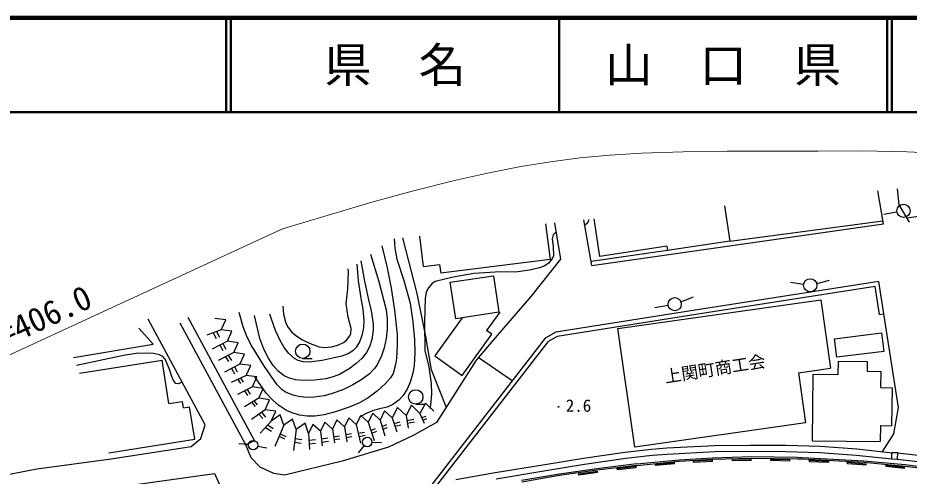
# Model space of a CAD drawing. Units: millimetres, scale not verified. Extents: x 40000 to 680000, y 20000 to 380000.
# Drawn here: x 275677 to 370074, y 331410 to 380000 of the extents above; entities that cross this region are included whole.
import ezdxf
from ezdxf.enums import TextEntityAlignment as Align

# ---------------------------------------------------------------- set-up
doc = ezdxf.new("R2010")
doc.units = ezdxf.units.MM
doc.header["$LTSCALE"] = 1000
for name, color, linetype, lineweight in [('M-BGD', 7, 'Continuous', 25), ('M-STR-HTXT', 7, 'Continuous', 13), ('M-TTL', 2, 'Continuous', 140), ('M-TTL-LINE', 7, 'Continuous', 50)]:
    doc.layers.add(name, color=color, linetype=linetype, lineweight=lineweight)
doc.layers.add('M-TTL-TXT', color=7, linetype='Continuous')
doc.styles.add('ＭＳ ゴシック', font='')
doc.styles.get('ＭＳ ゴシック').set_extended_font_data('MS Gothic')

msp = doc.modelspace()

# ---------------------------------------------------------------- linework, layer by layer
at = {"layer": 'M-BGD'}
for p, q in [((367349, 358169), (366771, 361672)), ((369005, 360158), (368838, 361878)), ((350532, 360057), (351094, 356315)), ((370097, 358352), (369005, 360158)), ((369831, 358791), (378857, 360068)), ((368785, 359405), (367393, 359143)), ((331572, 358172), (332045, 354376)), ((332522, 358267), (333147, 354432)), ((336460, 353743), (335633, 358576)), ((336460, 353743), (367349, 358169)), ((337324, 354712), (336727, 358685)), ((351094, 356315), (367296, 358494)), ((318654, 353630), (318253, 356848)), ((317965, 350765), (316441, 356668)), ((351094, 356315), (344477, 355321)), ((336393, 354210), (344470, 355367)), ((344409, 355776), (337324, 354712)), ((344409, 355776), (344477, 355321)), ((332045, 354376), (320458, 352933)), ((333147, 354432), (329989, 350470)), ((318654, 353630), (320345, 353841)), ((320345, 353841), (320458, 352933)), ((321477, 351977), (326059, 352658)), ((326059, 352658), (326635, 348789)), ((360282, 351827), (361650, 352195)), ((322052, 348107), (321477, 351977)), ((366851, 352059), (347412, 349024)), ((366459, 351520), (347486, 348558)), ((358897, 351739), (357494, 351930)), ((366929, 348544), (366459, 351520)), ((367395, 348618), (366851, 352059)), ((318904, 346217), (317965, 350765)), ((329989, 350470), (326222, 346087)), ((345904, 349894), (347223, 350408)), ((339223, 347050), (360710, 350115)), ((344548, 349506), (343156, 349244)), ((360710, 350115), (361745, 342858)), ((326635, 348789), (322052, 348107)), ((326707, 348799), (325313, 346860)), ((347412, 349024), (332641, 346661)), ((347486, 348558), (332798, 346208)), ((366929, 348544), (367395, 348618)), ((368950, 338697), (367395, 348618)), ((295528, 336865), (289487, 348069)), ((299810, 334737), (292874, 347627)), ((293670, 348278), (300732, 335161)), ((297695, 347977), (296558, 348141)), ((297220, 346931), (297695, 347977)), ((322738, 348209), (319827, 344160)), ((290018, 345404), (288497, 347107)), ((297220, 346931), (295688, 346343)), ((296376, 346607), (296699, 346020)), ((296718, 346738), (297034, 346134)), ((298358, 346768), (297220, 346931)), ((297882, 345721), (298358, 346768)), ((322738, 342068), (325887, 346448)), ((325887, 346448), (325313, 346860)), ((332641, 346661), (331509, 346031)), ((341016, 334477), (339223, 347050)), ((362163, 345975), (367132, 346604)), ((367132, 346604), (367381, 344640)), ((297882, 345721), (296247, 344884)), ((299020, 345558), (297882, 345721)), ((298544, 344511), (299020, 345558)), ((319487, 342680), (318904, 346217)), ((331509, 346031), (319424, 330396)), ((331824, 345665), (320138, 330547)), ((326222, 346087), (324218, 343720)), ((332798, 346208), (331824, 345665)), ((362412, 344011), (362163, 345975)), ((281587, 343982), (290018, 345404)), ((297072, 345306), (297398, 344739)), ((297382, 345465), (297694, 344858)), ((367381, 344640), (362412, 344011)), ((282199, 342331), (290953, 343716)), ((291683, 339105), (290953, 343716)), ((298544, 344511), (296904, 343658)), ((297667, 344054), (297976, 343562)), ((297968, 344211), (298297, 343686)), ((299682, 344348), (298544, 344511)), ((299206, 343301), (299682, 344348)), ((305853, 343893), (306853, 343893)), ((319827, 344160), (322738, 342068)), ((324218, 343720), (320028, 337114)), ((328013, 341507), (324434, 343975)), ((362537, 343617), (362518, 342139)), ((362537, 343617), (365643, 343577)), ((299206, 343301), (297562, 342431)), ((298300, 342822), (298627, 342271)), ((298620, 342991), (298919, 342478)), ((300344, 343138), (299206, 343301)), ((299868, 342091), (300344, 343138)), ((321056, 338749), (319487, 342680)), ((358342, 342372), (361745, 342858)), ((365643, 343577), (365629, 342538)), ((299868, 342091), (298262, 341354)), ((299276, 341820), (299555, 341361)), ((301006, 341928), (299868, 342091)), ((300530, 340881), (301006, 341928)), ((358342, 342372), (359100, 337056)), ((359876, 342174), (359785, 335170)), ((362518, 342139), (359876, 342174)), ((365629, 342538), (367111, 342519)), ((367089, 340807), (367111, 342519)), ((300530, 340881), (298932, 340059)), ((298984, 341686), (299261, 341229)), ((301668, 340718), (300530, 340881)), ((367089, 340807), (368257, 340792)), ((368257, 340792), (368204, 336764)), ((299689, 340448), (300008, 339968)), ((299949, 340582), (300275, 340108)), ((301193, 339671), (301668, 340718)), ((291683, 339105), (293103, 339329)), ((293208, 338663), (293103, 339329)), ((301193, 339671), (299671, 338777)), ((300445, 339232), (300825, 338810)), ((300694, 339378), (301035, 338977)), ((302330, 339508), (301193, 339671)), ((301855, 338461), (302330, 339508)), ((317372, 338927), (316789, 337830)), ((318262, 338060), (317372, 338927)), ((317816, 339051), (318816, 339051)), ((318845, 339157), (318262, 338060)), ((319735, 338290), (318845, 339157)), ((293208, 338663), (293872, 338768)), ((294415, 335333), (293872, 338768)), ((301855, 338461), (300423, 337426)), ((301199, 337987), (301616, 337517)), ((301468, 338182), (301905, 337674)), ((302992, 338298), (301855, 338461)), ((302517, 337251), (302992, 338298)), ((313260, 338086), (312786, 337124)), ((314051, 337362), (313260, 338086)), ((314524, 338324), (314051, 337362)), ((315316, 337600), (314524, 338324)), ((315899, 338697), (315316, 337600)), ((316789, 337830), (315899, 338697)), ((318262, 338060), (318693, 337027)), ((368436, 335891), (368950, 338697)), ((302517, 337251), (301338, 335963)), ((303467, 337908), (302517, 337251)), ((303832, 336812), (303467, 337908)), ((304782, 337469), (303832, 336812)), ((305146, 336372), (304782, 337469)), ((306097, 337029), (305146, 336372)), ((306461, 335933), (306097, 337029)), ((308200, 337133), (307726, 336171)), ((308991, 336409), (308200, 337133)), ((309465, 337371), (308991, 336409)), ((310256, 336647), (309465, 337371)), ((310730, 337610), (310256, 336647)), ((311521, 336885), (310730, 337610)), ((311995, 337848), (311521, 336885)), ((312786, 337124), (311995, 337848)), ((312786, 337124), (313425, 335183)), ((314051, 337362), (314541, 335677)), ((315316, 337600), (315806, 336129)), ((315511, 337012), (316181, 337172)), ((316789, 337830), (317016, 336498)), ((316878, 337303), (317621, 337443)), ((316925, 337030), (317674, 337162)), ((320028, 337114), (317534, 335726)), ((318448, 337614), (318925, 337778)), ((318559, 337348), (319008, 337514)), ((359100, 337056), (341016, 334477)), ((359100, 337056), (341016, 334477)), ((295071, 335407), (295528, 336865)), ((301897, 336575), (302529, 336186)), ((302156, 336857), (302719, 336464)), ((303832, 336812), (302884, 334549)), ((305146, 336372), (304879, 334142)), ((306935, 336895), (306461, 335933)), ((307726, 336171), (306935, 336895)), ((307726, 336171), (307912, 334642)), ((308991, 336409), (309203, 334957)), ((310256, 336647), (310534, 335065)), ((311521, 336885), (311984, 334911)), ((311737, 335963), (312381, 336068)), ((313068, 336268), (313562, 336478)), ((313170, 335958), (313693, 336183)), ((314247, 336688), (314765, 336873)), ((314335, 336385), (314841, 336568)), ((315610, 336717), (316238, 336869)), ((367036, 336779), (367014, 335076)), ((367036, 336779), (368204, 336764)), ((285330, 333895), (294415, 335333)), ((294039, 334573), (295071, 335407)), ((300732, 335161), (299810, 334737)), ((303341, 335640), (303902, 335387)), ((303453, 335907), (304047, 335631)), ((305029, 335391), (305744, 335307)), ((306461, 335933), (306565, 334247)), ((306506, 335211), (307214, 335283)), ((307823, 335375), (308508, 335489)), ((309110, 335597), (309727, 335700)), ((309155, 335285), (309770, 335370)), ((310400, 335826), (311015, 335942)), ((310454, 335517), (311055, 335630)), ((311817, 335623), (312461, 335745)), ((317534, 335726), (314938, 334472)), ((359785, 335170), (367014, 335076)), ((367231, 333966), (368436, 335891)), ((285574, 333237), (294039, 334573)), ((300087, 334754), (299091, 334841)), ((300406, 333346), (299810, 334737)), ((301074, 334606), (302052, 334399)), ((304983, 335006), (305689, 334902)), ((306528, 334852), (307209, 334906)), ((307867, 335017), (308580, 335108)), ((314938, 334472), (310009, 333008)), ((312358, 334649), (311719, 333880)), ((313177, 335011), (314176, 334965)), ((342785, 334233), (339967, 333917)), ((344405, 334365), (342785, 334233)), ((349460, 334633), (344405, 334365)), ((353243, 334677), (349460, 334633)), ((357028, 334658), (353243, 334677)), ((360662, 334550), (357028, 334658)), ((364531, 334264), (360662, 334550)), ((368309, 333847), (364531, 334264)), ((277687, 332187), (285574, 333237)), ((301344, 332354), (300406, 333346)), ((335591, 333278), (331280, 332594)), ((339967, 333917), (335591, 333278)), ((340050, 333272), (335689, 332635)), ((342848, 333586), (340050, 333272)), ((344448, 333716), (342848, 333586)), ((349481, 333983), (344448, 333716)), ((345713, 333157), (349237, 333364)), ((349237, 333364), (353395, 333483)), ((349243, 333214), (353396, 333333)), ((353246, 334027), (349481, 333983)), ((351326, 333203), (353328, 333234)), ((357017, 334008), (353246, 334027)), ((353327, 333084), (353328, 333234)), ((353395, 333483), (358247, 333413)), ((353396, 333333), (358243, 333263)), ((360628, 333901), (357017, 334008)), ((358243, 333263), (358767, 333248)), ((358247, 333413), (358773, 333398)), ((358767, 333248), (365267, 332891)), ((358773, 333398), (365278, 333041)), ((364471, 333617), (360628, 333901)), ((368237, 333201), (364471, 333617)), ((368237, 333201), (368251, 333936)), ((368251, 333936), (368827, 333925)), ((368827, 333925), (368813, 333190)), ((372593, 333411), (368887, 333836)), ((302801, 331710), (301344, 332354)), ((310009, 333008), (303926, 331504)), ((331280, 332594), (326214, 331752)), ((335689, 332635), (331384, 331953)), ((341239, 332703), (336980, 332186)), ((341257, 332554), (337000, 332037)), ((339153, 332226), (341147, 332459)), ((341164, 332310), (339173, 332077)), ((341164, 332310), (341147, 332459)), ((341239, 332703), (345713, 333157)), ((341254, 332554), (345725, 333007)), ((343207, 332689), (345222, 332862)), ((343223, 332540), (343207, 332689)), ((345234, 332713), (343223, 332540)), ((345234, 332713), (345222, 332862)), ((345725, 333007), (349243, 333214)), ((347219, 333022), (349237, 333134)), ((347231, 332873), (347219, 333022)), ((349242, 332984), (347231, 332873)), ((349242, 332984), (349237, 333134)), ((351326, 333203), (351331, 333053)), ((353327, 333084), (351331, 333053)), ((355430, 333065), (355432, 333215)), ((357436, 333018), (355430, 333065)), ((355432, 333215), (357441, 333168)), ((357436, 333018), (357441, 333168)), ((359527, 332949), (359532, 333099)), ((361524, 332846), (359527, 332949)), ((359532, 333099), (361533, 332995)), ((361533, 332995), (361524, 332846)), ((363549, 332735), (363557, 332885)), ((365525, 332581), (363549, 332735)), ((363557, 332885), (365536, 332731)), ((365267, 332891), (369640, 332489)), ((365278, 333041), (369656, 332638)), ((365525, 332581), (365536, 332731)), ((367602, 332571), (367590, 332421)), ((369576, 332229), (367590, 332421)), ((367602, 332571), (369593, 332378)), ((368813, 333190), (368237, 333201)), ((372519, 332766), (368813, 333190)), ((369576, 332229), (369593, 332378)), ((369640, 332489), (374269, 331884)), ((369656, 332638), (374294, 332032)), ((272093, 331081), (277687, 332187)), ((286663, 330302), (296507, 331711)), ((296507, 331711), (298774, 326706)), ((303926, 331504), (302801, 331710)), ((326214, 331752), (322064, 331015)), ((331384, 331953), (326325, 331112)), ((333031, 331621), (329013, 330938)), ((333054, 331473), (329039, 330790)), ((336980, 332186), (333031, 331621)), ((337000, 332037), (333054, 331473)), ((335064, 331664), (337052, 331939)), ((335088, 331516), (335064, 331664)), ((337072, 331791), (335088, 331516)), ((337072, 331791), (337052, 331939)), ((339173, 332077), (339153, 332226))]:
    msp.add_line(p, q, dxfattribs=at)
for points in [[(335709, 358056), (336033, 358307), (336133, 358563), (336139, 358626)], [(332648, 357281), (332380, 356980), (332260, 356587), (332375, 355767), (332395, 354780), (332260, 354436), (331874, 353977), (331488, 353726), (330928, 353508), (329874, 353260), (328627, 353082), (326227, 353044), (323953, 352899), (321785, 352522), (319862, 352042), (319529, 351805), (319132, 351345), (318924, 350875), (318815, 350282), (318745, 347698), (318787, 344744), (319192, 342988), (319469, 341221), (319475, 340132), (319369, 338936), (319327, 338568)], [(315542, 356578), (315619, 355580), (315820, 354417), (316569, 352137), (317243, 349746), (317522, 347762), (317682, 345881), (317712, 344480), (317636, 343142), (317514, 342343), (317245, 341375), (316913, 340642), (316452, 339940), (316037, 339485), (315395, 339003), (314775, 338739), (313996, 338547), (313242, 338352), (312510, 338034), (311866, 337675)], [(314212, 355820), (314793, 353491), (315222, 351329), (315564, 349024), (315834, 346438), (315865, 345296), (315775, 343899), (315690, 343264), (315421, 342301), (315152, 341838), (314623, 341231), (313731, 340415), (312775, 339699), (311870, 339193), (310773, 338713), (309438, 338257), (308123, 337915), (307134, 337768), (306307, 337764), (305511, 337884), (304738, 338118), (304132, 338390), (303285, 338930), (302671, 339454), (301986, 340195), (300792, 341937)], [(313035, 354931), (313897, 352060), (314681, 349049), (314802, 348061), (314804, 347005), (314688, 346009), (314469, 345021), (314197, 344178), (313767, 343269), (313455, 342809), (312904, 342243), (312095, 341648), (311158, 341104), (310079, 340579), (308961, 340160), (308127, 339944), (307078, 339795), (306232, 339769), (305407, 339846), (304820, 339982), (304100, 340282), (303688, 340557), (303128, 341103), (301796, 343050), (300413, 345260), (299976, 346139), (299555, 347254), (299108, 348770)], [(312005, 354235), (312380, 352067), (312817, 350103), (313097, 348935), (313300, 347548), (313308, 346893), (313178, 345883), (312933, 345115), (312612, 344515), (312108, 343900), (311508, 343356), (310775, 342807), (309744, 342195), (309079, 341934), (308310, 341747), (307102, 341603), (305913, 341571), (305101, 341641), (304339, 341836), (303874, 342059), (303253, 342536), (302718, 343142), (302262, 343836), (301743, 344871), (301307, 346005), (300737, 348440)], [(311567, 353902), (311722, 352105), (311991, 350285), (312202, 349108), (312313, 347910), (312278, 347152), (312120, 346326), (311912, 345738), (311502, 345048), (311205, 344732), (310736, 344418), (310000, 344136), (309182, 343941), (307924, 343676), (306482, 343488), (305908, 343527), (305372, 343675), (304976, 343887), (304385, 344402), (303876, 345062), (303448, 345798), (302966, 346869), (302509, 348178), (302381, 348582)], [(303726, 349420), (303823, 348596), (304065, 347632), (304300, 347172), (304665, 346714), (305118, 346314), (305815, 345862), (306642, 345460), (307595, 345133), (308189, 345051), (308910, 345109), (309563, 345296), (310157, 345592), (310491, 345843), (310854, 346288), (310952, 346521), (310988, 347067), (310672, 348264), (310440, 349672), (310614, 351263), (310687, 353036), (310659, 353397)], [(293096, 341383), (292706, 341206), (292397, 341242), (292154, 341536), (291976, 341968), (291711, 342830), (291289, 343805), (291021, 344091), (290664, 344265), (290056, 344400), (289258, 344459), (288249, 344403), (287046, 344222), (281896, 343148)]]:
    msp.add_lwpolyline(points, dxfattribs=at)
for centre, radius in [((369481, 359536), 700), ((359598, 351643), 700), ((345244, 349637), 700), ((305853, 344653), 760), ((317816, 339811), 760), ((332934, 338762), 50), ((332934, 338762), 30), ((332934, 338762), 10), ((300585, 334710), 500), ((312678, 335034), 500)]:
    msp.add_circle(centre, radius, dxfattribs=at)
at = {"layer": 'M-STR-HTXT'}
msp.add_line((230939, 323991), (303721, 357633), dxfattribs=at)
msp.add_lwpolyline([(303721, 357633), (313184, 360446), (317443, 361622), (321910, 362749), (325419, 363537), (328940, 364224), (332083, 364738), (335239, 365148), (338361, 365443), (341744, 365656), (346138, 365806), (350748, 365860), (360436, 365878), (365046, 365893), (369845, 365807), (372835, 365650), (375668, 365396), (379235, 364934), (382794, 364371), (384942, 364008)], dxfattribs=at)
at = {"layer": 'M-TTL'}
msp.add_line((680000, 380000), (40000, 380000), dxfattribs=at)
at = {"layer": 'M-TTL-LINE'}
for p, q in [((297750, 380000), (297750, 370000)), ((298250, 380000), (298250, 370000)), ((333000, 380000), (333000, 370000)), ((367750, 380000), (367750, 370000)), ((368250, 380000), (368250, 370000)), ((40000, 370000), (680000, 370000))]:
    msp.add_line(p, q, dxfattribs=at)

# ---------------------------------------------------------------- texts
at = {"layer": 'M-BGD', "style": 'ＭＳ ゴシック'}
msp.add_text('上関町商工会', height=1320, rotation=9, dxfattribs=at).set_placement((344327, 340904), align=Align.BOTTOM_LEFT)
msp.add_text('2.6', height=1320, dxfattribs=at).set_placement((333709, 337841), align=Align.BOTTOM_LEFT)
at = {"layer": 'M-STR-HTXT', "style": 'ＭＳ ゴシック'}
msp.add_text('側溝\u3000L=406.0', height=2566, rotation=24.8, dxfattribs=at).set_placement((263474, 339207), align=Align.BOTTOM_LEFT)
at = {"layer": 'M-TTL-TXT', "style": 'ＭＳ ゴシック'}
for s, p in [('県\u3000名', (315625, 375000)), ('山\u3000口\u3000県', (350375, 375000))]:
    msp.add_text(s, height=3666, dxfattribs=at).set_placement(p, align=Align.MIDDLE_CENTER)

doc.saveas('drawing.dxf')
